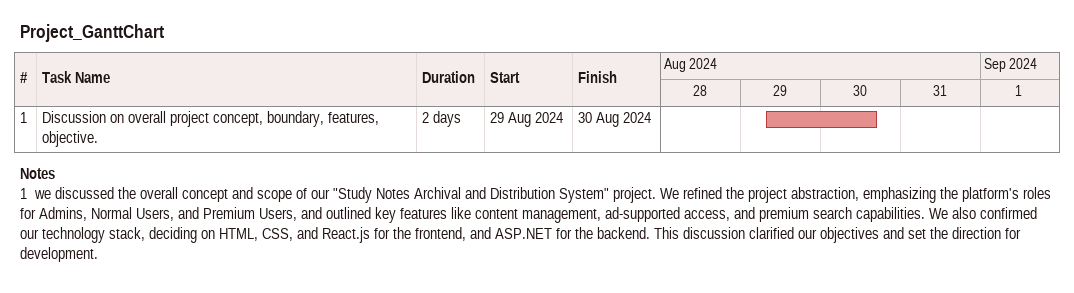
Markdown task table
Project_GanttChart

| ID | Task | Duration | Start | Finish |
|---|---|---|---|---|
| 1 | Discussion on overall project concept, boundary, features, objective. | 2d | 2024-08-29 | 2024-08-30 |

Notes
- 1: we discussed the overall concept and scope of our "Study Notes Archival and Distribution System" project. We refined the project abstraction, emphasizing the platform's roles for Admins, Normal Users, and Premium Users, and outlined key features like content management, ad-supported access, and premium search capabilities. We also confirmed our technology stack, deciding on HTML, CSS, and React.js for the frontend, and ASP.NET for the backend. This discussion clarified our objectives and set the direction for development.
